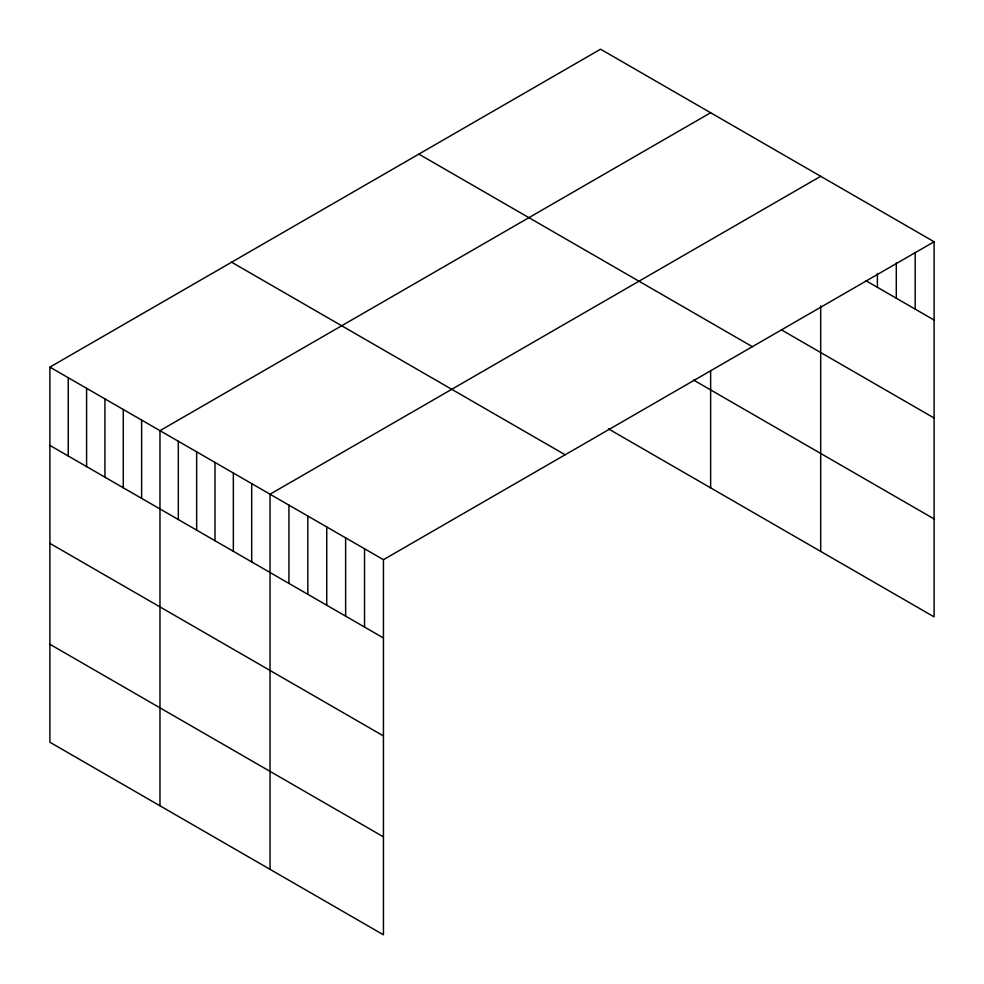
<?xml version="1.0" encoding="UTF-8"?>
<svg xmlns="http://www.w3.org/2000/svg" width="984" height="984" viewBox="0 0 984 984"><rect width="100%" height="100%" fill="white"/><g stroke="black" fill="none" stroke-linecap="round" stroke-linejoin="round"><path stroke-width="1.48" d="M49.901 367.118L383.44 559.687L383.44 934.8L49.901 742.244L49.901 367.118L600.56 49.2L934.099 241.757L934.099 616.882L608.432 428.852M710.632 112.742L159.974 430.672L159.974 805.785M820.693 176.296L270.034 494.214L270.034 869.327M383.44 559.687L934.099 241.757M866.055 280.76L934.099 320.046M781.382 329.837L934.099 418.003M418.852 154.119L752.379 346.675M693.597 380.07L934.099 518.925M231.621 262.211L565.148 454.768M49.901 445.408L383.44 637.964M49.901 543.365L383.44 735.921M49.901 644.286L383.44 836.843M915.194 252.347L915.194 309.136M896.301 262.925L896.301 298.226M877.396 273.503L877.396 287.316M820.693 305.815L820.693 551.409M710.632 371.165L710.632 487.867M364.535 548.777L364.535 627.054M345.63 537.854L345.63 616.144M326.737 526.944L326.737 605.234M307.832 516.034L307.832 594.324M288.939 505.124L288.939 583.414M251.695 483.624L251.695 561.901M233.343 473.033L233.343 551.311M215.004 462.443L215.004 540.72M196.652 451.853L196.652 530.13M178.313 441.262L178.313 519.54M141.622 420.07L141.622 498.359M123.283 409.479L123.283 487.769M104.931 398.889L104.931 477.178M86.592 388.299L86.592 466.588M68.253 377.708L68.253 455.998"/></g></svg>
